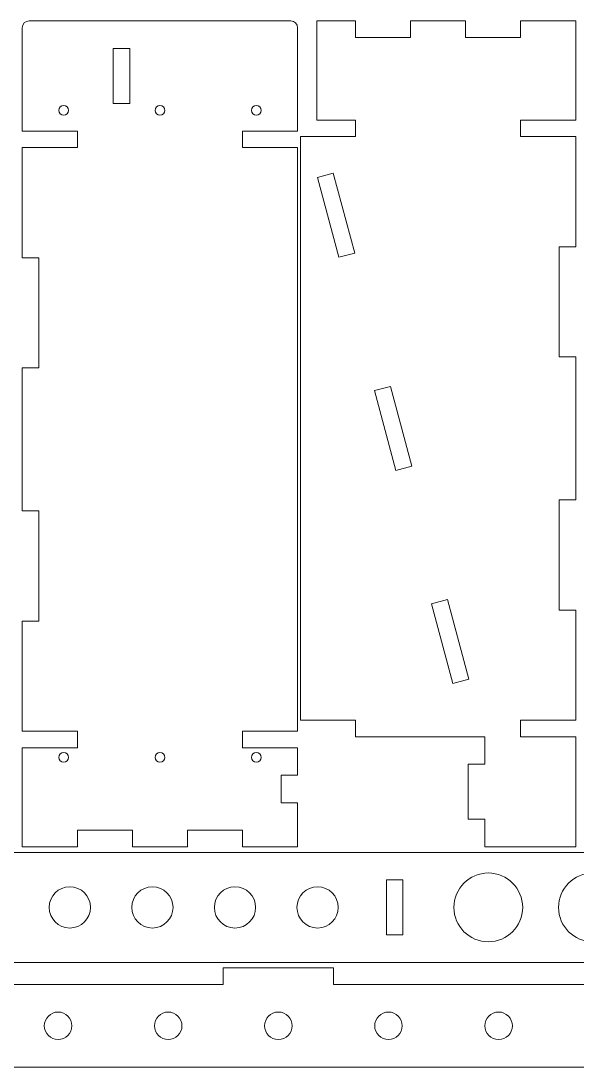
# Model space of a CAD drawing. Header units: millimetres. Extents: x 1 to 787, y -382 to -1.
# Drawn here: x 202.5 to 404.5, y -382 to -2 of the extents above; entities that cross this region are included whole.
import ezdxf

# ---------------------------------------------------------------- set-up
doc = ezdxf.new("R2010")
doc.units = ezdxf.units.MM
doc.header["$MEASUREMENT"] = 0
doc.layers.add('Layer 1', color=7, linetype='Continuous')

# ---------------------------------------------------------------- blocks, each defined once
blk = doc.blocks.new('block 89')
at = {"layer": 'Layer 1', "color": 7, "lineweight": 15, "true_color": 0xffffff}
blk.add_lwpolyline([(209, -180), (203, -180)], dxfattribs=at)
blk = doc.blocks.new('block 90')
at = {"layer": 'Layer 1', "color": 7, "lineweight": 15, "true_color": 0xffffff}
blk.add_lwpolyline([(209, -220), (209, -180)], dxfattribs=at)
blk = doc.blocks.new('block 91')
at = {"layer": 'Layer 1', "color": 7, "lineweight": 15, "true_color": 0xffffff}
blk.add_lwpolyline([(203, -220), (209, -220)], dxfattribs=at)
blk = doc.blocks.new('block 92')
at = {"layer": 'Layer 1', "color": 7, "lineweight": 15, "true_color": 0xffffff}
blk.add_lwpolyline([(203, -220), (203, -260)], dxfattribs=at)
blk = doc.blocks.new('block 93')
at = {"layer": 'Layer 1', "color": 7, "lineweight": 15, "true_color": 0xffffff}
blk.add_lwpolyline([(223, -260), (203, -260)], dxfattribs=at)
blk = doc.blocks.new('block 94')
at = {"layer": 'Layer 1', "color": 7, "lineweight": 15, "true_color": 0xffffff}
blk.add_lwpolyline([(223, -266), (223, -260)], dxfattribs=at)
blk = doc.blocks.new('block 95')
at = {"layer": 'Layer 1', "color": 7, "lineweight": 15, "true_color": 0xffffff}
blk.add_lwpolyline([(203, -266), (223, -266)], dxfattribs=at)
blk = doc.blocks.new('block 96')
at = {"layer": 'Layer 1', "color": 7, "lineweight": 15, "true_color": 0xffffff}
blk.add_lwpolyline([(203, -266), (203, -302)], dxfattribs=at)
blk = doc.blocks.new('block 97')
at = {"layer": 'Layer 1', "color": 7, "lineweight": 15, "true_color": 0xffffff}
blk.add_lwpolyline([(203, -302), (223, -302)], dxfattribs=at)
blk = doc.blocks.new('block 98')
at = {"layer": 'Layer 1', "color": 7, "lineweight": 15, "true_color": 0xffffff}
blk.add_lwpolyline([(223, -296), (223, -302)], dxfattribs=at)
blk = doc.blocks.new('block 99')
at = {"layer": 'Layer 1', "color": 7, "lineweight": 15, "true_color": 0xffffff}
blk.add_lwpolyline([(243, -296), (223, -296)], dxfattribs=at)
blk = doc.blocks.new('block 100')
at = {"layer": 'Layer 1', "color": 7, "lineweight": 15, "true_color": 0xffffff}
blk.add_lwpolyline([(243, -302), (243, -296)], dxfattribs=at)
blk = doc.blocks.new('block 101')
at = {"layer": 'Layer 1', "color": 7, "lineweight": 15, "true_color": 0xffffff}
blk.add_lwpolyline([(243, -302), (263, -302)], dxfattribs=at)
blk = doc.blocks.new('block 102')
at = {"layer": 'Layer 1', "color": 7, "lineweight": 15, "true_color": 0xffffff}
blk.add_lwpolyline([(263, -296), (263, -302)], dxfattribs=at)
blk = doc.blocks.new('block 103')
at = {"layer": 'Layer 1', "color": 7, "lineweight": 15, "true_color": 0xffffff}
blk.add_lwpolyline([(283, -296), (263, -296)], dxfattribs=at)
blk = doc.blocks.new('block 104')
at = {"layer": 'Layer 1', "color": 7, "lineweight": 15, "true_color": 0xffffff}
blk.add_lwpolyline([(283, -302), (283, -296)], dxfattribs=at)
blk = doc.blocks.new('block 105')
at = {"layer": 'Layer 1', "color": 7, "lineweight": 15, "true_color": 0xffffff}
blk.add_lwpolyline([(283, -302), (303, -302)], dxfattribs=at)
blk = doc.blocks.new('block 106')
at = {"layer": 'Layer 1', "color": 7, "lineweight": 15, "true_color": 0xffffff}
blk.add_lwpolyline([(303, -302), (303, -286)], dxfattribs=at)
blk = doc.blocks.new('block 107')
at = {"layer": 'Layer 1', "color": 7, "lineweight": 15, "true_color": 0xffffff}
blk.add_lwpolyline([(297, -286), (303, -286)], dxfattribs=at)
blk = doc.blocks.new('block 108')
at = {"layer": 'Layer 1', "color": 7, "lineweight": 15, "true_color": 0xffffff}
blk.add_lwpolyline([(297, -276), (297, -286)], dxfattribs=at)
blk = doc.blocks.new('block 109')
at = {"layer": 'Layer 1', "color": 7, "lineweight": 15, "true_color": 0xffffff}
blk.add_lwpolyline([(303, -276), (297, -276)], dxfattribs=at)
blk = doc.blocks.new('block 110')
at = {"layer": 'Layer 1', "color": 7, "lineweight": 15, "true_color": 0xffffff}
blk.add_lwpolyline([(303, -276), (303, -266)], dxfattribs=at)
blk = doc.blocks.new('block 111')
at = {"layer": 'Layer 1', "color": 7, "lineweight": 15, "true_color": 0xffffff}
blk.add_lwpolyline([(283, -266), (303, -266)], dxfattribs=at)
blk = doc.blocks.new('block 112')
at = {"layer": 'Layer 1', "color": 7, "lineweight": 15, "true_color": 0xffffff}
blk.add_lwpolyline([(283, -260), (283, -266)], dxfattribs=at)
blk = doc.blocks.new('block 113')
at = {"layer": 'Layer 1', "color": 7, "lineweight": 15, "true_color": 0xffffff}
blk.add_lwpolyline([(303, -260), (283, -260)], dxfattribs=at)
blk = doc.blocks.new('block 114')
at = {"layer": 'Layer 1', "color": 7, "lineweight": 15, "true_color": 0xffffff}
blk.add_lwpolyline([(303, -260), (303, -48)], dxfattribs=at)
blk = doc.blocks.new('block 115')
at = {"layer": 'Layer 1', "color": 7, "lineweight": 15, "true_color": 0xffffff}
blk.add_lwpolyline([(283, -48), (303, -48)], dxfattribs=at)
blk = doc.blocks.new('block 116')
at = {"layer": 'Layer 1', "color": 7, "lineweight": 15, "true_color": 0xffffff}
blk.add_lwpolyline([(283, -42), (283, -48)], dxfattribs=at)
blk = doc.blocks.new('block 117')
at = {"layer": 'Layer 1', "color": 7, "lineweight": 15, "true_color": 0xffffff}
blk.add_lwpolyline([(303, -42), (283, -42)], dxfattribs=at)
blk = doc.blocks.new('block 118')
at = {"layer": 'Layer 1', "color": 7, "lineweight": 15, "true_color": 0xffffff}
blk.add_lwpolyline([(303, -42), (303, -4.5)], dxfattribs=at)
blk = doc.blocks.new('block 119')
at = {"layer": 'Layer 1', "color": 7, "lineweight": 15, "true_color": 0xffffff}
blk.add_open_spline([(303, -4.5), (303, -3.12), (301.88, -2), (300.5, -2)], degree=3, dxfattribs=at)
blk = doc.blocks.new('block 120')
at = {"layer": 'Layer 1', "color": 7, "lineweight": 15, "true_color": 0xffffff}
blk.add_lwpolyline([(300.5, -2), (205.5, -2)], dxfattribs=at)
blk = doc.blocks.new('block 121')
at = {"layer": 'Layer 1', "color": 7, "lineweight": 15, "true_color": 0xffffff}
blk.add_open_spline([(205.5, -2), (204.12, -2), (203, -3.12), (203, -4.5)], degree=3, dxfattribs=at)
blk = doc.blocks.new('block 122')
at = {"layer": 'Layer 1', "color": 7, "lineweight": 15, "true_color": 0xffffff}
blk.add_lwpolyline([(203, -4.5), (203, -42)], dxfattribs=at)
blk = doc.blocks.new('block 123')
at = {"layer": 'Layer 1', "color": 7, "lineweight": 15, "true_color": 0xffffff}
blk.add_lwpolyline([(223, -42), (203, -42)], dxfattribs=at)
blk = doc.blocks.new('block 124')
at = {"layer": 'Layer 1', "color": 7, "lineweight": 15, "true_color": 0xffffff}
blk.add_lwpolyline([(223, -48), (223, -42)], dxfattribs=at)
blk = doc.blocks.new('block 125')
at = {"layer": 'Layer 1', "color": 7, "lineweight": 15, "true_color": 0xffffff}
blk.add_lwpolyline([(203, -48), (223, -48)], dxfattribs=at)
blk = doc.blocks.new('block 126')
at = {"layer": 'Layer 1', "color": 7, "lineweight": 15, "true_color": 0xffffff}
blk.add_lwpolyline([(203, -48), (203, -88)], dxfattribs=at)
blk = doc.blocks.new('block 127')
at = {"layer": 'Layer 1', "color": 7, "lineweight": 15, "true_color": 0xffffff}
blk.add_lwpolyline([(209, -88), (203, -88)], dxfattribs=at)
blk = doc.blocks.new('block 128')
at = {"layer": 'Layer 1', "color": 7, "lineweight": 15, "true_color": 0xffffff}
blk.add_lwpolyline([(209, -128), (209, -88)], dxfattribs=at)
blk = doc.blocks.new('block 129')
at = {"layer": 'Layer 1', "color": 7, "lineweight": 15, "true_color": 0xffffff}
blk.add_lwpolyline([(203, -128), (209, -128)], dxfattribs=at)
blk = doc.blocks.new('block 130')
at = {"layer": 'Layer 1', "color": 7, "lineweight": 15, "true_color": 0xffffff}
blk.add_lwpolyline([(203, -128), (203, -180)], dxfattribs=at)
blk = doc.blocks.new('block 131')
at = {"layer": 'Layer 1', "color": 7, "lineweight": 15, "true_color": 0xffffff}
blk.add_lwpolyline([(242, -12), (236, -12)], dxfattribs=at)
blk = doc.blocks.new('block 132')
at = {"layer": 'Layer 1', "color": 7, "lineweight": 15, "true_color": 0xffffff}
blk.add_lwpolyline([(242, -32), (242, -12)], dxfattribs=at)
blk = doc.blocks.new('block 133')
at = {"layer": 'Layer 1', "color": 7, "lineweight": 15, "true_color": 0xffffff}
blk.add_lwpolyline([(236, -32), (242, -32)], dxfattribs=at)
blk = doc.blocks.new('block 134')
at = {"layer": 'Layer 1', "color": 7, "lineweight": 15, "true_color": 0xffffff}
blk.add_lwpolyline([(236, -12), (236, -32)], dxfattribs=at)
blk = doc.blocks.new('block 135')
at = {"layer": 'Layer 1', "color": 7, "lineweight": 15, "true_color": 0xffffff}
blk.add_open_spline([(288, -32.75), (288.97, -32.75), (289.75, -33.53), (289.75, -34.5), (289.75, -35.47), (288.97, -36.25), (288, -36.25), (287.03, -36.25), (286.25, -35.47), (286.25, -34.5), (286.25, -33.53), (287.03, -32.75), (288, -32.75), (288, -32.75), (288, -32.75), (288, -32.75)], degree=3, knots=[0, 0, 0, 0, 1, 1, 1, 2, 2, 2, 3, 3, 3, 4, 4, 4, 5, 5, 5, 5], dxfattribs=at)
blk = doc.blocks.new('block 136')
at = {"layer": 'Layer 1', "color": 7, "lineweight": 15, "true_color": 0xffffff}
blk.add_open_spline([(253, -32.75), (253.97, -32.75), (254.75, -33.53), (254.75, -34.5), (254.75, -35.47), (253.97, -36.25), (253, -36.25), (252.03, -36.25), (251.25, -35.47), (251.25, -34.5), (251.25, -33.53), (252.03, -32.75), (253, -32.75), (253, -32.75), (253, -32.75), (253, -32.75)], degree=3, knots=[0, 0, 0, 0, 1, 1, 1, 2, 2, 2, 3, 3, 3, 4, 4, 4, 5, 5, 5, 5], dxfattribs=at)
blk = doc.blocks.new('block 137')
at = {"layer": 'Layer 1', "color": 7, "lineweight": 15, "true_color": 0xffffff}
blk.add_open_spline([(218, -32.75), (218.97, -32.75), (219.75, -33.53), (219.75, -34.5), (219.75, -35.47), (218.97, -36.25), (218, -36.25), (217.03, -36.25), (216.25, -35.47), (216.25, -34.5), (216.25, -33.53), (217.03, -32.75), (218, -32.75), (218, -32.75), (218, -32.75), (218, -32.75)], degree=3, knots=[0, 0, 0, 0, 1, 1, 1, 2, 2, 2, 3, 3, 3, 4, 4, 4, 5, 5, 5, 5], dxfattribs=at)
blk = doc.blocks.new('block 138')
at = {"layer": 'Layer 1', "color": 7, "lineweight": 15, "true_color": 0xffffff}
blk.add_open_spline([(218, -267.75), (218.97, -267.75), (219.75, -268.53), (219.75, -269.5), (219.75, -270.47), (218.97, -271.25), (218, -271.25), (217.03, -271.25), (216.25, -270.47), (216.25, -269.5), (216.25, -268.53), (217.03, -267.75), (218, -267.75), (218, -267.75), (218, -267.75), (218, -267.75)], degree=3, knots=[0, 0, 0, 0, 1, 1, 1, 2, 2, 2, 3, 3, 3, 4, 4, 4, 5, 5, 5, 5], dxfattribs=at)
blk = doc.blocks.new('block 139')
at = {"layer": 'Layer 1', "color": 7, "lineweight": 15, "true_color": 0xffffff}
blk.add_open_spline([(253, -267.75), (253.97, -267.75), (254.75, -268.53), (254.75, -269.5), (254.75, -270.47), (253.97, -271.25), (253, -271.25), (252.03, -271.25), (251.25, -270.47), (251.25, -269.5), (251.25, -268.53), (252.03, -267.75), (253, -267.75), (253, -267.75), (253, -267.75), (253, -267.75)], degree=3, knots=[0, 0, 0, 0, 1, 1, 1, 2, 2, 2, 3, 3, 3, 4, 4, 4, 5, 5, 5, 5], dxfattribs=at)
blk = doc.blocks.new('block 140')
at = {"layer": 'Layer 1', "color": 7, "lineweight": 15, "true_color": 0xffffff}
blk.add_open_spline([(288, -267.75), (288.97, -267.75), (289.75, -268.53), (289.75, -269.5), (289.75, -270.47), (288.97, -271.25), (288, -271.25), (287.03, -271.25), (286.25, -270.47), (286.25, -269.5), (286.25, -268.53), (287.03, -267.75), (288, -267.75), (288, -267.75), (288, -267.75), (288, -267.75)], degree=3, knots=[0, 0, 0, 0, 1, 1, 1, 2, 2, 2, 3, 3, 3, 4, 4, 4, 5, 5, 5, 5], dxfattribs=at)
blk = doc.blocks.new('block 88')
at = {"layer": 'Layer 1'}
for name in ['block 121', 'block 120', 'block 119', 'block 122', 'block 118', 'block 131', 'block 134', 'block 132', 'block 137', 'block 133', 'block 136', 'block 135', 'block 123', 'block 124', 'block 116', 'block 117', 'block 125', 'block 126', 'block 115', 'block 114', 'block 127', 'block 128', 'block 129', 'block 130', 'block 89', 'block 90', 'block 91', 'block 92', 'block 93', 'block 94', 'block 112', 'block 113', 'block 95', 'block 96', 'block 111', 'block 110', 'block 138', 'block 139', 'block 140', 'block 108', 'block 109', 'block 107', 'block 106', 'block 98', 'block 99', 'block 100', 'block 102', 'block 103', 'block 104', 'block 97', 'block 101', 'block 105']:
    blk.add_blockref(name, (0, 0), dxfattribs=at)
blk = doc.blocks.new('block 142')
at = {"layer": 'Layer 1', "color": 7, "lineweight": 15, "true_color": 0xffffff}
blk.add_lwpolyline([(404, -84), (398, -84)], dxfattribs=at)
blk = doc.blocks.new('block 143')
at = {"layer": 'Layer 1', "color": 7, "lineweight": 15, "true_color": 0xffffff}
blk.add_lwpolyline([(404, -84), (404, -44)], dxfattribs=at)
blk = doc.blocks.new('block 144')
at = {"layer": 'Layer 1', "color": 7, "lineweight": 15, "true_color": 0xffffff}
blk.add_lwpolyline([(384, -44), (404, -44)], dxfattribs=at)
blk = doc.blocks.new('block 145')
at = {"layer": 'Layer 1', "color": 7, "lineweight": 15, "true_color": 0xffffff}
blk.add_lwpolyline([(384, -38), (384, -44)], dxfattribs=at)
blk = doc.blocks.new('block 146')
at = {"layer": 'Layer 1', "color": 7, "lineweight": 15, "true_color": 0xffffff}
blk.add_lwpolyline([(404, -38), (384, -38)], dxfattribs=at)
blk = doc.blocks.new('block 147')
at = {"layer": 'Layer 1', "color": 7, "lineweight": 15, "true_color": 0xffffff}
blk.add_lwpolyline([(404, -38), (404, -2)], dxfattribs=at)
blk = doc.blocks.new('block 148')
at = {"layer": 'Layer 1', "color": 7, "lineweight": 15, "true_color": 0xffffff}
blk.add_lwpolyline([(404, -2), (384, -2)], dxfattribs=at)
blk = doc.blocks.new('block 149')
at = {"layer": 'Layer 1', "color": 7, "lineweight": 15, "true_color": 0xffffff}
blk.add_lwpolyline([(384, -8), (384, -2)], dxfattribs=at)
blk = doc.blocks.new('block 150')
at = {"layer": 'Layer 1', "color": 7, "lineweight": 15, "true_color": 0xffffff}
blk.add_lwpolyline([(364, -8), (384, -8)], dxfattribs=at)
blk = doc.blocks.new('block 151')
at = {"layer": 'Layer 1', "color": 7, "lineweight": 15, "true_color": 0xffffff}
blk.add_lwpolyline([(364, -2), (364, -8)], dxfattribs=at)
blk = doc.blocks.new('block 152')
at = {"layer": 'Layer 1', "color": 7, "lineweight": 15, "true_color": 0xffffff}
blk.add_lwpolyline([(364, -2), (344, -2)], dxfattribs=at)
blk = doc.blocks.new('block 153')
at = {"layer": 'Layer 1', "color": 7, "lineweight": 15, "true_color": 0xffffff}
blk.add_lwpolyline([(344, -8), (344, -2)], dxfattribs=at)
blk = doc.blocks.new('block 154')
at = {"layer": 'Layer 1', "color": 7, "lineweight": 15, "true_color": 0xffffff}
blk.add_lwpolyline([(324, -8), (344, -8)], dxfattribs=at)
blk = doc.blocks.new('block 155')
at = {"layer": 'Layer 1', "color": 7, "lineweight": 15, "true_color": 0xffffff}
blk.add_lwpolyline([(324, -2), (324, -8)], dxfattribs=at)
blk = doc.blocks.new('block 156')
at = {"layer": 'Layer 1', "color": 7, "lineweight": 15, "true_color": 0xffffff}
blk.add_lwpolyline([(324, -2), (310, -2)], dxfattribs=at)
blk = doc.blocks.new('block 157')
at = {"layer": 'Layer 1', "color": 7, "lineweight": 15, "true_color": 0xffffff}
blk.add_lwpolyline([(310, -38), (310, -2)], dxfattribs=at)
blk = doc.blocks.new('block 158')
at = {"layer": 'Layer 1', "color": 7, "lineweight": 15, "true_color": 0xffffff}
blk.add_lwpolyline([(324, -38), (310, -38)], dxfattribs=at)
blk = doc.blocks.new('block 159')
at = {"layer": 'Layer 1', "color": 7, "lineweight": 15, "true_color": 0xffffff}
blk.add_lwpolyline([(324, -44), (324, -38)], dxfattribs=at)
blk = doc.blocks.new('block 160')
at = {"layer": 'Layer 1', "color": 7, "lineweight": 15, "true_color": 0xffffff}
blk.add_lwpolyline([(304, -44), (324, -44)], dxfattribs=at)
blk = doc.blocks.new('block 161')
at = {"layer": 'Layer 1', "color": 7, "lineweight": 15, "true_color": 0xffffff}
blk.add_lwpolyline([(304, -44), (304, -256)], dxfattribs=at)
blk = doc.blocks.new('block 162')
at = {"layer": 'Layer 1', "color": 7, "lineweight": 15, "true_color": 0xffffff}
blk.add_lwpolyline([(324, -256), (304, -256)], dxfattribs=at)
blk = doc.blocks.new('block 163')
at = {"layer": 'Layer 1', "color": 7, "lineweight": 15, "true_color": 0xffffff}
blk.add_lwpolyline([(324, -262), (324, -256)], dxfattribs=at)
blk = doc.blocks.new('block 164')
at = {"layer": 'Layer 1', "color": 7, "lineweight": 15, "true_color": 0xffffff}
blk.add_lwpolyline([(371, -262), (324, -262)], dxfattribs=at)
blk = doc.blocks.new('block 165')
at = {"layer": 'Layer 1', "color": 7, "lineweight": 15, "true_color": 0xffffff}
blk.add_lwpolyline([(371, -272), (371, -262)], dxfattribs=at)
blk = doc.blocks.new('block 166')
at = {"layer": 'Layer 1', "color": 7, "lineweight": 15, "true_color": 0xffffff}
blk.add_lwpolyline([(371, -272), (365, -272)], dxfattribs=at)
blk = doc.blocks.new('block 167')
at = {"layer": 'Layer 1', "color": 7, "lineweight": 15, "true_color": 0xffffff}
blk.add_lwpolyline([(365, -272), (365, -292)], dxfattribs=at)
blk = doc.blocks.new('block 168')
at = {"layer": 'Layer 1', "color": 7, "lineweight": 15, "true_color": 0xffffff}
blk.add_lwpolyline([(365, -292), (371, -292)], dxfattribs=at)
blk = doc.blocks.new('block 169')
at = {"layer": 'Layer 1', "color": 7, "lineweight": 15, "true_color": 0xffffff}
blk.add_lwpolyline([(371, -302), (371, -292)], dxfattribs=at)
blk = doc.blocks.new('block 170')
at = {"layer": 'Layer 1', "color": 7, "lineweight": 15, "true_color": 0xffffff}
blk.add_lwpolyline([(371, -302), (404, -302)], dxfattribs=at)
blk = doc.blocks.new('block 171')
at = {"layer": 'Layer 1', "color": 7, "lineweight": 15, "true_color": 0xffffff}
blk.add_lwpolyline([(404, -302), (404, -262)], dxfattribs=at)
blk = doc.blocks.new('block 172')
at = {"layer": 'Layer 1', "color": 7, "lineweight": 15, "true_color": 0xffffff}
blk.add_lwpolyline([(384, -262), (404, -262)], dxfattribs=at)
blk = doc.blocks.new('block 173')
at = {"layer": 'Layer 1', "color": 7, "lineweight": 15, "true_color": 0xffffff}
blk.add_lwpolyline([(384, -256), (384, -262)], dxfattribs=at)
blk = doc.blocks.new('block 174')
at = {"layer": 'Layer 1', "color": 7, "lineweight": 15, "true_color": 0xffffff}
blk.add_lwpolyline([(404, -256), (384, -256)], dxfattribs=at)
blk = doc.blocks.new('block 175')
at = {"layer": 'Layer 1', "color": 7, "lineweight": 15, "true_color": 0xffffff}
blk.add_lwpolyline([(404, -256), (404, -216)], dxfattribs=at)
blk = doc.blocks.new('block 176')
at = {"layer": 'Layer 1', "color": 7, "lineweight": 15, "true_color": 0xffffff}
blk.add_lwpolyline([(398, -216), (404, -216)], dxfattribs=at)
blk = doc.blocks.new('block 177')
at = {"layer": 'Layer 1', "color": 7, "lineweight": 15, "true_color": 0xffffff}
blk.add_lwpolyline([(398, -176), (398, -216)], dxfattribs=at)
blk = doc.blocks.new('block 178')
at = {"layer": 'Layer 1', "color": 7, "lineweight": 15, "true_color": 0xffffff}
blk.add_lwpolyline([(404, -176), (398, -176)], dxfattribs=at)
blk = doc.blocks.new('block 179')
at = {"layer": 'Layer 1', "color": 7, "lineweight": 15, "true_color": 0xffffff}
blk.add_lwpolyline([(404, -176), (404, -124)], dxfattribs=at)
blk = doc.blocks.new('block 180')
at = {"layer": 'Layer 1', "color": 7, "lineweight": 15, "true_color": 0xffffff}
blk.add_lwpolyline([(398, -124), (404, -124)], dxfattribs=at)
blk = doc.blocks.new('block 181')
at = {"layer": 'Layer 1', "color": 7, "lineweight": 15, "true_color": 0xffffff}
blk.add_lwpolyline([(398, -84), (398, -124)], dxfattribs=at)
blk = doc.blocks.new('block 182')
at = {"layer": 'Layer 1', "color": 7, "lineweight": 15, "true_color": 0xffffff}
blk.add_lwpolyline([(317.94, -87.85), (323.74, -86.3)], dxfattribs=at)
blk = doc.blocks.new('block 183')
at = {"layer": 'Layer 1', "color": 7, "lineweight": 15, "true_color": 0xffffff}
blk.add_lwpolyline([(310.18, -58.87), (317.94, -87.85)], dxfattribs=at)
blk = doc.blocks.new('block 184')
at = {"layer": 'Layer 1', "color": 7, "lineweight": 15, "true_color": 0xffffff}
blk.add_lwpolyline([(315.97, -57.32), (310.18, -58.87)], dxfattribs=at)
blk = doc.blocks.new('block 185')
at = {"layer": 'Layer 1', "color": 7, "lineweight": 15, "true_color": 0xffffff}
blk.add_lwpolyline([(323.74, -86.3), (315.97, -57.32)], dxfattribs=at)
blk = doc.blocks.new('block 186')
at = {"layer": 'Layer 1', "color": 7, "lineweight": 15, "true_color": 0xffffff}
blk.add_lwpolyline([(338.68, -165.27), (344.48, -163.71)], dxfattribs=at)
blk = doc.blocks.new('block 187')
at = {"layer": 'Layer 1', "color": 7, "lineweight": 15, "true_color": 0xffffff}
blk.add_lwpolyline([(330.92, -136.29), (338.68, -165.27)], dxfattribs=at)
blk = doc.blocks.new('block 188')
at = {"layer": 'Layer 1', "color": 7, "lineweight": 15, "true_color": 0xffffff}
blk.add_lwpolyline([(336.72, -134.73), (330.92, -136.29)], dxfattribs=at)
blk = doc.blocks.new('block 189')
at = {"layer": 'Layer 1', "color": 7, "lineweight": 15, "true_color": 0xffffff}
blk.add_lwpolyline([(344.48, -163.71), (336.72, -134.73)], dxfattribs=at)
blk = doc.blocks.new('block 190')
at = {"layer": 'Layer 1', "color": 7, "lineweight": 15, "true_color": 0xffffff}
blk.add_lwpolyline([(351.66, -213.7), (359.43, -242.68)], dxfattribs=at)
blk = doc.blocks.new('block 191')
at = {"layer": 'Layer 1', "color": 7, "lineweight": 15, "true_color": 0xffffff}
blk.add_lwpolyline([(357.46, -212.15), (351.66, -213.7)], dxfattribs=at)
blk = doc.blocks.new('block 192')
at = {"layer": 'Layer 1', "color": 7, "lineweight": 15, "true_color": 0xffffff}
blk.add_lwpolyline([(365.22, -241.13), (357.46, -212.15)], dxfattribs=at)
blk = doc.blocks.new('block 193')
at = {"layer": 'Layer 1', "color": 7, "lineweight": 15, "true_color": 0xffffff}
blk.add_lwpolyline([(359.43, -242.68), (365.22, -241.13)], dxfattribs=at)
blk = doc.blocks.new('block 141')
at = {"layer": 'Layer 1'}
for name in ['block 156', 'block 157', 'block 155', 'block 152', 'block 153', 'block 151', 'block 148', 'block 149', 'block 147', 'block 154', 'block 150', 'block 158', 'block 159', 'block 145', 'block 146', 'block 160', 'block 161', 'block 144', 'block 143', 'block 184', 'block 183', 'block 185', 'block 182', 'block 142', 'block 181', 'block 180', 'block 179', 'block 188', 'block 187', 'block 189', 'block 186', 'block 177', 'block 178', 'block 191', 'block 192', 'block 190', 'block 176', 'block 175', 'block 193', 'block 162', 'block 163', 'block 173', 'block 174', 'block 164', 'block 165', 'block 172', 'block 171', 'block 166', 'block 167', 'block 168', 'block 169', 'block 170']:
    blk.add_blockref(name, (0, 0), dxfattribs=at)
blk = doc.blocks.new('block 195')
at = {"layer": 'Layer 1', "color": 7, "lineweight": 15, "true_color": 0xffffff}
blk.add_open_spline([(371, -367), (371, -364.24), (373.24, -362), (376, -362), (378.76, -362), (381, -364.24), (381, -367), (381, -369.76), (378.76, -372), (376, -372), (373.24, -372), (371, -369.76), (371, -367), (371, -367), (371, -367), (371, -367)], degree=3, knots=[0, 0, 0, 0, 1, 1, 1, 2, 2, 2, 3, 3, 3, 4, 4, 4, 5, 5, 5, 5], dxfattribs=at)
blk = doc.blocks.new('block 196')
at = {"layer": 'Layer 1', "color": 7, "lineweight": 15, "true_color": 0xffffff}
blk.add_open_spline([(411, -367), (411, -364.24), (413.24, -362), (416, -362), (418.76, -362), (421, -364.24), (421, -367), (421, -369.76), (418.76, -372), (416, -372), (413.24, -372), (411, -369.76), (411, -367), (411, -367), (411, -367), (411, -367)], degree=3, knots=[0, 0, 0, 0, 1, 1, 1, 2, 2, 2, 3, 3, 3, 4, 4, 4, 5, 5, 5, 5], dxfattribs=at)
blk = doc.blocks.new('block 197')
at = {"layer": 'Layer 1', "color": 7, "lineweight": 15, "true_color": 0xffffff}
blk.add_open_spline([(131, -367), (131, -364.24), (133.24, -362), (136, -362), (138.76, -362), (141, -364.24), (141, -367), (141, -369.76), (138.76, -372), (136, -372), (133.24, -372), (131, -369.76), (131, -367), (131, -367), (131, -367), (131, -367)], degree=3, knots=[0, 0, 0, 0, 1, 1, 1, 2, 2, 2, 3, 3, 3, 4, 4, 4, 5, 5, 5, 5], dxfattribs=at)
blk = doc.blocks.new('block 198')
at = {"layer": 'Layer 1', "color": 7, "lineweight": 15, "true_color": 0xffffff}
blk.add_open_spline([(451, -367), (451, -364.24), (453.24, -362), (456, -362), (458.76, -362), (461, -364.24), (461, -367), (461, -369.76), (458.76, -372), (456, -372), (453.24, -372), (451, -369.76), (451, -367), (451, -367), (451, -367), (451, -367)], degree=3, knots=[0, 0, 0, 0, 1, 1, 1, 2, 2, 2, 3, 3, 3, 4, 4, 4, 5, 5, 5, 5], dxfattribs=at)
blk = doc.blocks.new('block 199')
at = {"layer": 'Layer 1', "color": 7, "lineweight": 15, "true_color": 0xffffff}
blk.add_open_spline([(331, -367), (331, -364.24), (333.24, -362), (336, -362), (338.76, -362), (341, -364.24), (341, -367), (341, -369.76), (338.76, -372), (336, -372), (333.24, -372), (331, -369.76), (331, -367), (331, -367), (331, -367), (331, -367)], degree=3, knots=[0, 0, 0, 0, 1, 1, 1, 2, 2, 2, 3, 3, 3, 4, 4, 4, 5, 5, 5, 5], dxfattribs=at)
blk = doc.blocks.new('block 200')
at = {"layer": 'Layer 1', "color": 7, "lineweight": 15, "true_color": 0xffffff}
blk.add_open_spline([(291, -367), (291, -364.24), (293.24, -362), (296, -362), (298.76, -362), (301, -364.24), (301, -367), (301, -369.76), (298.76, -372), (296, -372), (293.24, -372), (291, -369.76), (291, -367), (291, -367), (291, -367), (291, -367)], degree=3, knots=[0, 0, 0, 0, 1, 1, 1, 2, 2, 2, 3, 3, 3, 4, 4, 4, 5, 5, 5, 5], dxfattribs=at)
blk = doc.blocks.new('block 201')
at = {"layer": 'Layer 1', "color": 7, "lineweight": 15, "true_color": 0xffffff}
blk.add_open_spline([(251, -367), (251, -364.24), (253.24, -362), (256, -362), (258.76, -362), (261, -364.24), (261, -367), (261, -369.76), (258.76, -372), (256, -372), (253.24, -372), (251, -369.76), (251, -367), (251, -367), (251, -367), (251, -367)], degree=3, knots=[0, 0, 0, 0, 1, 1, 1, 2, 2, 2, 3, 3, 3, 4, 4, 4, 5, 5, 5, 5], dxfattribs=at)
blk = doc.blocks.new('block 202')
at = {"layer": 'Layer 1', "color": 7, "lineweight": 15, "true_color": 0xffffff}
blk.add_open_spline([(211, -367), (211, -364.24), (213.24, -362), (216, -362), (218.76, -362), (221, -364.24), (221, -367), (221, -369.76), (218.76, -372), (216, -372), (213.24, -372), (211, -369.76), (211, -367), (211, -367), (211, -367), (211, -367)], degree=3, knots=[0, 0, 0, 0, 1, 1, 1, 2, 2, 2, 3, 3, 3, 4, 4, 4, 5, 5, 5, 5], dxfattribs=at)
blk = doc.blocks.new('block 203')
at = {"layer": 'Layer 1', "color": 7, "lineweight": 15, "true_color": 0xffffff}
blk.add_open_spline([(171, -367), (171, -364.24), (173.24, -362), (176, -362), (178.76, -362), (181, -364.24), (181, -367), (181, -369.76), (178.76, -372), (176, -372), (173.24, -372), (171, -369.76), (171, -367), (171, -367), (171, -367), (171, -367)], degree=3, knots=[0, 0, 0, 0, 1, 1, 1, 2, 2, 2, 3, 3, 3, 4, 4, 4, 5, 5, 5, 5], dxfattribs=at)
blk = doc.blocks.new('block 204')
at = {"layer": 'Layer 1', "color": 7, "lineweight": 15, "true_color": 0xffffff}
blk.add_lwpolyline([(112, -352), (112, -362)], dxfattribs=at)
blk = doc.blocks.new('block 205')
at = {"layer": 'Layer 1', "color": 7, "lineweight": 15, "true_color": 0xffffff}
blk.add_lwpolyline([(112, -362), (106, -362)], dxfattribs=at)
blk = doc.blocks.new('block 206')
at = {"layer": 'Layer 1', "color": 7, "lineweight": 15, "true_color": 0xffffff}
blk.add_lwpolyline([(106, -362), (106, -372)], dxfattribs=at)
blk = doc.blocks.new('block 207')
at = {"layer": 'Layer 1', "color": 7, "lineweight": 15, "true_color": 0xffffff}
blk.add_lwpolyline([(106, -372), (112, -372)], dxfattribs=at)
blk = doc.blocks.new('block 208')
at = {"layer": 'Layer 1', "color": 7, "lineweight": 15, "true_color": 0xffffff}
blk.add_lwpolyline([(112, -372), (112, -382)], dxfattribs=at)
blk = doc.blocks.new('block 209')
at = {"layer": 'Layer 1', "color": 7, "lineweight": 15, "true_color": 0xffffff}
blk.add_lwpolyline([(112, -382), (480, -382)], dxfattribs=at)
blk = doc.blocks.new('block 210')
at = {"layer": 'Layer 1', "color": 7, "lineweight": 15, "true_color": 0xffffff}
blk.add_lwpolyline([(480, -382), (480, -372)], dxfattribs=at)
blk = doc.blocks.new('block 211')
at = {"layer": 'Layer 1', "color": 7, "lineweight": 15, "true_color": 0xffffff}
blk.add_lwpolyline([(480, -372), (486, -372)], dxfattribs=at)
blk = doc.blocks.new('block 212')
at = {"layer": 'Layer 1', "color": 7, "lineweight": 15, "true_color": 0xffffff}
blk.add_lwpolyline([(486, -372), (486, -362)], dxfattribs=at)
blk = doc.blocks.new('block 213')
at = {"layer": 'Layer 1', "color": 7, "lineweight": 15, "true_color": 0xffffff}
blk.add_lwpolyline([(486, -362), (480, -362)], dxfattribs=at)
blk = doc.blocks.new('block 214')
at = {"layer": 'Layer 1', "color": 7, "lineweight": 15, "true_color": 0xffffff}
blk.add_lwpolyline([(480, -362), (480, -352)], dxfattribs=at)
blk = doc.blocks.new('block 215')
at = {"layer": 'Layer 1', "color": 7, "lineweight": 15, "true_color": 0xffffff}
blk.add_lwpolyline([(480, -352), (450, -352)], dxfattribs=at)
blk = doc.blocks.new('block 216')
at = {"layer": 'Layer 1', "color": 7, "lineweight": 15, "true_color": 0xffffff}
blk.add_lwpolyline([(450, -352), (450, -346)], dxfattribs=at)
blk = doc.blocks.new('block 217')
at = {"layer": 'Layer 1', "color": 7, "lineweight": 15, "true_color": 0xffffff}
blk.add_lwpolyline([(450, -346), (410, -346)], dxfattribs=at)
blk = doc.blocks.new('block 218')
at = {"layer": 'Layer 1', "color": 7, "lineweight": 15, "true_color": 0xffffff}
blk.add_lwpolyline([(410, -346), (410, -352)], dxfattribs=at)
blk = doc.blocks.new('block 219')
at = {"layer": 'Layer 1', "color": 7, "lineweight": 15, "true_color": 0xffffff}
blk.add_lwpolyline([(410, -352), (316, -352)], dxfattribs=at)
blk = doc.blocks.new('block 220')
at = {"layer": 'Layer 1', "color": 7, "lineweight": 15, "true_color": 0xffffff}
blk.add_lwpolyline([(316, -352), (316, -346)], dxfattribs=at)
blk = doc.blocks.new('block 221')
at = {"layer": 'Layer 1', "color": 7, "lineweight": 15, "true_color": 0xffffff}
blk.add_lwpolyline([(316, -346), (276, -346)], dxfattribs=at)
blk = doc.blocks.new('block 222')
at = {"layer": 'Layer 1', "color": 7, "lineweight": 15, "true_color": 0xffffff}
blk.add_lwpolyline([(276, -346), (276, -352)], dxfattribs=at)
blk = doc.blocks.new('block 223')
at = {"layer": 'Layer 1', "color": 7, "lineweight": 15, "true_color": 0xffffff}
blk.add_lwpolyline([(276, -352), (182, -352)], dxfattribs=at)
blk = doc.blocks.new('block 224')
at = {"layer": 'Layer 1', "color": 7, "lineweight": 15, "true_color": 0xffffff}
blk.add_lwpolyline([(182, -352), (182, -346)], dxfattribs=at)
blk = doc.blocks.new('block 225')
at = {"layer": 'Layer 1', "color": 7, "lineweight": 15, "true_color": 0xffffff}
blk.add_lwpolyline([(182, -346), (142, -346)], dxfattribs=at)
blk = doc.blocks.new('block 226')
at = {"layer": 'Layer 1', "color": 7, "lineweight": 15, "true_color": 0xffffff}
blk.add_lwpolyline([(142, -346), (142, -352)], dxfattribs=at)
blk = doc.blocks.new('block 227')
at = {"layer": 'Layer 1', "color": 7, "lineweight": 15, "true_color": 0xffffff}
blk.add_lwpolyline([(142, -352), (112, -352)], dxfattribs=at)
blk = doc.blocks.new('block 194')
at = {"layer": 'Layer 1'}
for name in ['block 225', 'block 226', 'block 224', 'block 221', 'block 222', 'block 220', 'block 217', 'block 218', 'block 216', 'block 204', 'block 227', 'block 223', 'block 219', 'block 215', 'block 214', 'block 205', 'block 206', 'block 197', 'block 203', 'block 202', 'block 201', 'block 200', 'block 199', 'block 195', 'block 196', 'block 198', 'block 213', 'block 212', 'block 207', 'block 208', 'block 210', 'block 211', 'block 209']:
    blk.add_blockref(name, (0, 0), dxfattribs=at)
blk = doc.blocks.new('block 229')
at = {"layer": 'Layer 1', "color": 7, "lineweight": 15, "true_color": 0xffffff}
blk.add_open_spline([(152.75, -324), (152.75, -319.86), (156.11, -316.5), (160.25, -316.5), (164.39, -316.5), (167.75, -319.86), (167.75, -324), (167.75, -328.14), (164.39, -331.5), (160.25, -331.5), (156.11, -331.5), (152.75, -328.14), (152.75, -324), (152.75, -324), (152.75, -324), (152.75, -324)], degree=3, knots=[0, 0, 0, 0, 1, 1, 1, 2, 2, 2, 3, 3, 3, 4, 4, 4, 5, 5, 5, 5], dxfattribs=at)
blk = doc.blocks.new('block 230')
at = {"layer": 'Layer 1', "color": 7, "lineweight": 15, "true_color": 0xffffff}
blk.add_open_spline([(182.75, -324), (182.75, -319.86), (186.11, -316.5), (190.25, -316.5), (194.39, -316.5), (197.75, -319.86), (197.75, -324), (197.75, -328.14), (194.39, -331.5), (190.25, -331.5), (186.11, -331.5), (182.75, -328.14), (182.75, -324), (182.75, -324), (182.75, -324), (182.75, -324)], degree=3, knots=[0, 0, 0, 0, 1, 1, 1, 2, 2, 2, 3, 3, 3, 4, 4, 4, 5, 5, 5, 5], dxfattribs=at)
blk = doc.blocks.new('block 231')
at = {"layer": 'Layer 1', "color": 7, "lineweight": 15, "true_color": 0xffffff}
blk.add_open_spline([(212.75, -324), (212.75, -319.86), (216.11, -316.5), (220.25, -316.5), (224.39, -316.5), (227.75, -319.86), (227.75, -324), (227.75, -328.14), (224.39, -331.5), (220.25, -331.5), (216.11, -331.5), (212.75, -328.14), (212.75, -324), (212.75, -324), (212.75, -324), (212.75, -324)], degree=3, knots=[0, 0, 0, 0, 1, 1, 1, 2, 2, 2, 3, 3, 3, 4, 4, 4, 5, 5, 5, 5], dxfattribs=at)
blk = doc.blocks.new('block 232')
at = {"layer": 'Layer 1', "color": 7, "lineweight": 15, "true_color": 0xffffff}
blk.add_open_spline([(242.75, -324), (242.75, -319.86), (246.11, -316.5), (250.25, -316.5), (254.39, -316.5), (257.75, -319.86), (257.75, -324), (257.75, -328.14), (254.39, -331.5), (250.25, -331.5), (246.11, -331.5), (242.75, -328.14), (242.75, -324), (242.75, -324), (242.75, -324), (242.75, -324)], degree=3, knots=[0, 0, 0, 0, 1, 1, 1, 2, 2, 2, 3, 3, 3, 4, 4, 4, 5, 5, 5, 5], dxfattribs=at)
blk = doc.blocks.new('block 233')
at = {"layer": 'Layer 1', "color": 7, "lineweight": 15, "true_color": 0xffffff}
blk.add_open_spline([(272.75, -324), (272.75, -319.86), (276.11, -316.5), (280.25, -316.5), (284.39, -316.5), (287.75, -319.86), (287.75, -324), (287.75, -328.14), (284.39, -331.5), (280.25, -331.5), (276.11, -331.5), (272.75, -328.14), (272.75, -324), (272.75, -324), (272.75, -324), (272.75, -324)], degree=3, knots=[0, 0, 0, 0, 1, 1, 1, 2, 2, 2, 3, 3, 3, 4, 4, 4, 5, 5, 5, 5], dxfattribs=at)
blk = doc.blocks.new('block 234')
at = {"layer": 'Layer 1', "color": 7, "lineweight": 15, "true_color": 0xffffff}
blk.add_open_spline([(302.75, -324), (302.75, -319.86), (306.11, -316.5), (310.25, -316.5), (314.39, -316.5), (317.75, -319.86), (317.75, -324), (317.75, -328.14), (314.39, -331.5), (310.25, -331.5), (306.11, -331.5), (302.75, -328.14), (302.75, -324), (302.75, -324), (302.75, -324), (302.75, -324)], degree=3, knots=[0, 0, 0, 0, 1, 1, 1, 2, 2, 2, 3, 3, 3, 4, 4, 4, 5, 5, 5, 5], dxfattribs=at)
blk = doc.blocks.new('block 235')
at = {"layer": 'Layer 1', "color": 7, "lineweight": 15, "true_color": 0xffffff}
blk.add_open_spline([(435.75, -324), (435.75, -317.1), (441.35, -311.5), (448.25, -311.5), (455.15, -311.5), (460.75, -317.1), (460.75, -324), (460.75, -330.9), (455.15, -336.5), (448.25, -336.5), (441.35, -336.5), (435.75, -330.9), (435.75, -324), (435.75, -324), (435.75, -324), (435.75, -324)], degree=3, knots=[0, 0, 0, 0, 1, 1, 1, 2, 2, 2, 3, 3, 3, 4, 4, 4, 5, 5, 5, 5], dxfattribs=at)
blk = doc.blocks.new('block 236')
at = {"layer": 'Layer 1', "color": 7, "lineweight": 15, "true_color": 0xffffff}
blk.add_open_spline([(359.75, -324), (359.75, -317.1), (365.35, -311.5), (372.25, -311.5), (379.15, -311.5), (384.75, -317.1), (384.75, -324), (384.75, -330.9), (379.15, -336.5), (372.25, -336.5), (365.35, -336.5), (359.75, -330.9), (359.75, -324), (359.75, -324), (359.75, -324), (359.75, -324)], degree=3, knots=[0, 0, 0, 0, 1, 1, 1, 2, 2, 2, 3, 3, 3, 4, 4, 4, 5, 5, 5, 5], dxfattribs=at)
blk = doc.blocks.new('block 237')
at = {"layer": 'Layer 1', "color": 7, "lineweight": 15, "true_color": 0xffffff}
blk.add_open_spline([(397.75, -324), (397.75, -317.1), (403.35, -311.5), (410.25, -311.5), (417.15, -311.5), (422.75, -317.1), (422.75, -324), (422.75, -330.9), (417.15, -336.5), (410.25, -336.5), (403.35, -336.5), (397.75, -330.9), (397.75, -324), (397.75, -324), (397.75, -324), (397.75, -324)], degree=3, knots=[0, 0, 0, 0, 1, 1, 1, 2, 2, 2, 3, 3, 3, 4, 4, 4, 5, 5, 5, 5], dxfattribs=at)
blk = doc.blocks.new('block 238')
at = {"layer": 'Layer 1', "color": 7, "lineweight": 15, "true_color": 0xffffff}
blk.add_open_spline([(122.75, -324), (122.75, -319.86), (126.11, -316.5), (130.25, -316.5), (134.39, -316.5), (137.75, -319.86), (137.75, -324), (137.75, -328.14), (134.39, -331.5), (130.25, -331.5), (126.11, -331.5), (122.75, -328.14), (122.75, -324), (122.75, -324), (122.75, -324), (122.75, -324)], degree=3, knots=[0, 0, 0, 0, 1, 1, 1, 2, 2, 2, 3, 3, 3, 4, 4, 4, 5, 5, 5, 5], dxfattribs=at)
blk = doc.blocks.new('block 239')
at = {"layer": 'Layer 1', "color": 7, "lineweight": 15, "true_color": 0xffffff}
blk.add_lwpolyline([(335.25, -314), (335.25, -334)], dxfattribs=at)
blk = doc.blocks.new('block 240')
at = {"layer": 'Layer 1', "color": 7, "lineweight": 15, "true_color": 0xffffff}
blk.add_lwpolyline([(341.25, -314), (335.25, -314)], dxfattribs=at)
blk = doc.blocks.new('block 241')
at = {"layer": 'Layer 1', "color": 7, "lineweight": 15, "true_color": 0xffffff}
blk.add_lwpolyline([(341.25, -334), (341.25, -314)], dxfattribs=at)
blk = doc.blocks.new('block 242')
at = {"layer": 'Layer 1', "color": 7, "lineweight": 15, "true_color": 0xffffff}
blk.add_lwpolyline([(335.25, -334), (341.25, -334)], dxfattribs=at)
blk = doc.blocks.new('block 243')
at = {"layer": 'Layer 1', "color": 7, "lineweight": 15, "true_color": 0xffffff}
blk.add_lwpolyline([(105.25, -304), (105.25, -314)], dxfattribs=at)
blk = doc.blocks.new('block 244')
at = {"layer": 'Layer 1', "color": 7, "lineweight": 15, "true_color": 0xffffff}
blk.add_lwpolyline([(105.25, -314), (99.25, -314)], dxfattribs=at)
blk = doc.blocks.new('block 245')
at = {"layer": 'Layer 1', "color": 7, "lineweight": 15, "true_color": 0xffffff}
blk.add_lwpolyline([(99.25, -314), (99.25, -334)], dxfattribs=at)
blk = doc.blocks.new('block 246')
at = {"layer": 'Layer 1', "color": 7, "lineweight": 15, "true_color": 0xffffff}
blk.add_lwpolyline([(99.25, -334), (105.25, -334)], dxfattribs=at)
blk = doc.blocks.new('block 247')
at = {"layer": 'Layer 1', "color": 7, "lineweight": 15, "true_color": 0xffffff}
blk.add_lwpolyline([(105.25, -334), (105.25, -344)], dxfattribs=at)
blk = doc.blocks.new('block 248')
at = {"layer": 'Layer 1', "color": 7, "lineweight": 15, "true_color": 0xffffff}
blk.add_lwpolyline([(105.25, -344), (473.25, -344)], dxfattribs=at)
blk = doc.blocks.new('block 249')
at = {"layer": 'Layer 1', "color": 7, "lineweight": 15, "true_color": 0xffffff}
blk.add_lwpolyline([(473.25, -344), (473.25, -334)], dxfattribs=at)
blk = doc.blocks.new('block 250')
at = {"layer": 'Layer 1', "color": 7, "lineweight": 15, "true_color": 0xffffff}
blk.add_lwpolyline([(473.25, -334), (479.25, -334)], dxfattribs=at)
blk = doc.blocks.new('block 251')
at = {"layer": 'Layer 1', "color": 7, "lineweight": 15, "true_color": 0xffffff}
blk.add_lwpolyline([(479.25, -334), (479.25, -314)], dxfattribs=at)
blk = doc.blocks.new('block 252')
at = {"layer": 'Layer 1', "color": 7, "lineweight": 15, "true_color": 0xffffff}
blk.add_lwpolyline([(479.25, -314), (473.25, -314)], dxfattribs=at)
blk = doc.blocks.new('block 253')
at = {"layer": 'Layer 1', "color": 7, "lineweight": 15, "true_color": 0xffffff}
blk.add_lwpolyline([(473.25, -314), (473.25, -304)], dxfattribs=at)
blk = doc.blocks.new('block 254')
at = {"layer": 'Layer 1', "color": 7, "lineweight": 15, "true_color": 0xffffff}
blk.add_lwpolyline([(473.25, -304), (105.25, -304)], dxfattribs=at)
blk = doc.blocks.new('block 228')
at = {"layer": 'Layer 1'}
for name in ['block 243', 'block 254', 'block 253', 'block 236', 'block 237', 'block 235', 'block 244', 'block 245', 'block 239', 'block 240', 'block 241', 'block 252', 'block 251', 'block 238', 'block 229', 'block 230', 'block 231', 'block 232', 'block 233', 'block 234', 'block 246', 'block 247', 'block 242', 'block 249', 'block 250', 'block 248']:
    blk.add_blockref(name, (0, 0), dxfattribs=at)

msp = doc.modelspace()

# ---------------------------------------------------------------- block references
at = {"layer": 'Layer 1'}
for name in ['block 88', 'block 141', 'block 228', 'block 194']:
    msp.add_blockref(name, (0, 0), dxfattribs=at)

doc.saveas('drawing.dxf')
